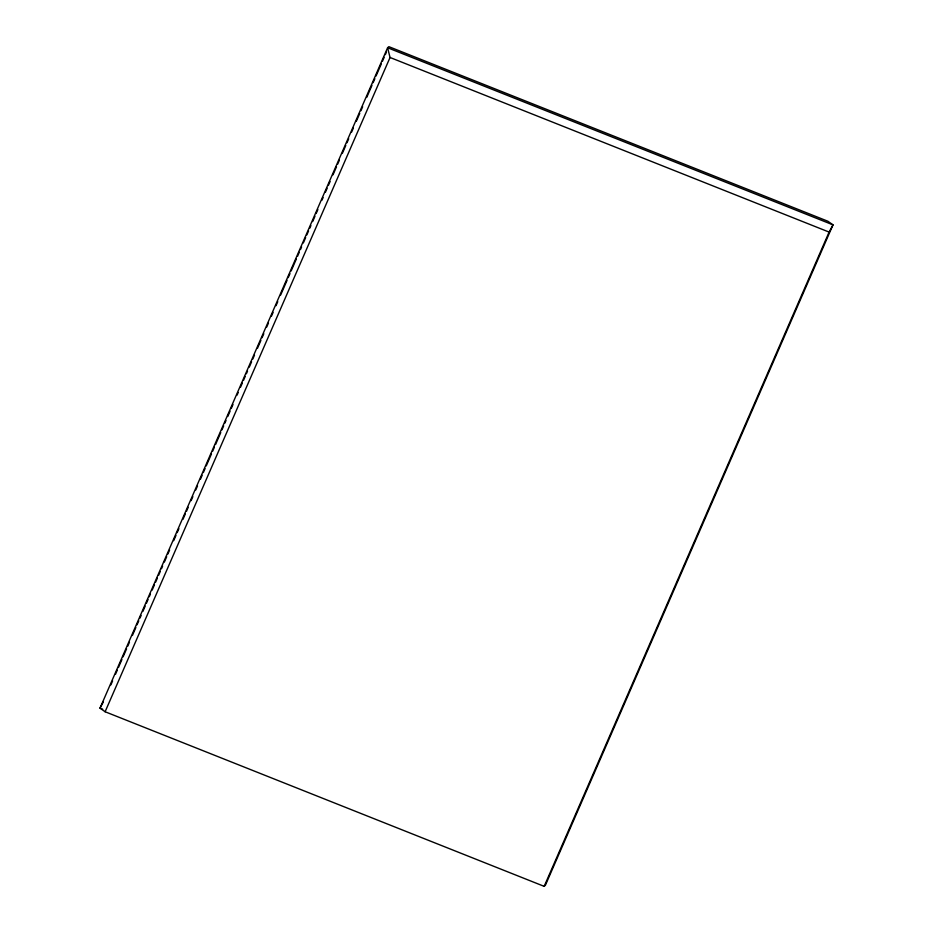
<?xml version="1.0" encoding="UTF-8"?>
<svg xmlns="http://www.w3.org/2000/svg" width="933" height="933" viewBox="0 0 933 933"><rect width="100%" height="100%" fill="white"/><g stroke="black" fill="none" stroke-linecap="round" stroke-linejoin="round"><path stroke-width="1.4" d="M110.875 684.892L112.613 680.892M115.529 674.209L117.266 670.209M118.433 667.538L121.92 659.526M123.086 656.855L126.573 648.843M127.739 646.172L129.477 642.172M132.393 635.49L135.88 627.477M137.046 624.807L138.784 620.807M139.95 618.136L141.116 615.465M142.854 611.453L145.186 606.112M146.341 603.441L148.09 599.441M149.257 596.77L150.411 594.099M152.161 590.088L154.481 584.758M155.648 582.087L157.397 578.075M158.552 575.404L160.301 571.404M161.467 568.733L162.622 566.063M164.371 562.051L166.692 556.709M167.858 554.039L169.608 550.038M173.678 540.685L175.999 535.344M177.165 532.673L178.903 528.673M182.973 519.331L185.305 513.99M186.472 511.319L188.209 507.307M191.125 500.636L192.863 496.624M195.767 489.953L197.516 485.941M200.42 479.27L202.169 475.259M203.336 472.588L205.073 468.588M206.24 465.917L211.476 453.893M212.631 451.234L214.38 447.222M215.546 444.551L220.771 432.539M221.937 429.868L223.687 425.856M224.841 423.185L226.008 420.515M227.757 416.515L230.078 411.173M231.244 408.502L232.982 404.49M237.052 395.149L238.218 392.478M240.551 387.137L242.288 383.136M243.455 380.466L245.192 376.454M246.359 373.783L247.525 371.112M249.274 367.112L251.595 361.771M252.761 359.1L254.499 355.088M257.415 348.417L260.902 340.405M262.056 337.734L263.806 333.722M266.71 327.051L268.459 323.04M271.363 316.369L273.112 312.368M276.016 305.686L277.766 301.686M280.67 295.003L287.061 280.32M288.227 277.649L289.976 273.637M291.131 270.967L296.367 258.954M297.534 256.283L299.271 252.272M300.438 249.612L301.604 246.942M303.342 242.93L305.674 237.588M306.84 234.918L308.578 230.917M309.744 228.247L310.911 225.576M312.648 221.564L314.981 216.223M316.135 213.552L317.885 209.552M321.955 200.198L323.121 197.528M325.442 192.186L327.191 188.186M328.346 185.515L330.095 181.515M332.999 174.833L336.498 166.82M337.653 164.15L339.402 160.149M342.306 153.467L345.793 145.455M346.959 142.784L348.709 138.784M351.613 132.101L353.35 128.101M356.266 121.418L359.753 113.418M360.919 110.747L362.657 106.735M366.727 97.394L371.964 85.37M373.13 82.699L374.868 78.699M376.034 76.028L381.27 64.004M382.425 61.333L384.174 57.333M385.341 54.662L386.495 51.991M105.114 711.751L390.041 57.484L387.603 47.746L388.828 46.65L827.886 221.249L832.994 224.865L545.397 885.254L544.172 886.35L105.114 711.751L100.006 708.135L387.603 47.746L832.994 224.865L829.099 232.084L544.172 886.35M103.248 702.117L100.006 708.135L102.712 709.208M390.041 57.484L829.099 232.084"/></g></svg>
